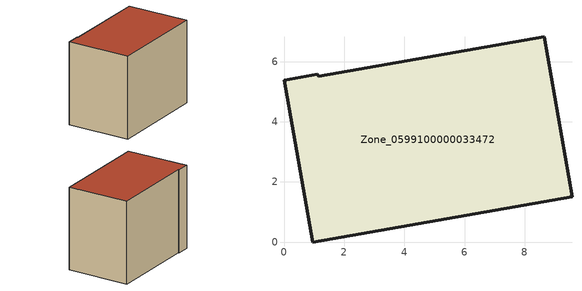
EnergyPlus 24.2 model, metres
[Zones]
Zone_0599100000033472
 floor ground (C_G): 0.95,0 0,5.38 1.1,5.58 1.15,5.51 8.64,6.82 9.57,1.5 z0
 wall outside (C_F): 0,5.38 0.95,0 9.57,1.5 8.64,6.82 1.15,5.51 1.1,5.58 0,5.38 z0:7.11
 roof outside (C_R): 8.64,6.82 1.15,5.51 1.1,5.58 0,5.38 0.95,0 9.57,1.5 z7.11
[BUILDING]
Pand.0599100000033472: North Axis=0; Terrain=City; Loads Convergence Tolerance Value=0.04; Temperature Convergence Tolerance Value=0.4; Solar Distribution=FullExterior; Maximum Number of Warmup Days=25; Minimum Number of Warmup Days=1
[Site:Location]
Rotterdam.The.Hague.AP_ZH_NLD Design_Conditions: Latitude=51.96; Longitude=4.45; Time Zone=1; Elevation=-4.5
[SITE:GROUNDTEMPERATURE:BUILDINGSURFACE]
18, 18, 18, 18, 18, 18, 18, 18, 18, 18, 18, 18
[MATERIAL] Thermal Absorptance=0.9; Solar Absorptance=0.7; Visible Absorptance=0.7
Name | Roughness | Thickness | Conductivity | Density | Specific Heat
G.TI.1946 | MediumSmooth | 0.15 | 1 | 540 | 1210
F.TI.1946 | Rough | 0.3 | 0.857143 | 1920 | 840
R.TI.1946 | MediumRough | 0.2 | 0.1 | 1500 | 1000
[CONSTRUCTION]
C_G: G.TI.1946
C_F: F.TI.1946
C_R: R.TI.1946
[ZONE]
Zone_0599100000033472: Type=1; Multiplier=1; Ceiling Height=Autocalculate; Volume=Autocalculate; Floor Area=autocalculate; Part of Total Floor Area=Yes
[ZONEINFILTRATION:DESIGNFLOWRATE]
Infil_Zone_0599100000033472: Zone or ZoneList or Space or SpaceList=Zone_0599100000033472; Schedule=AlwaysOn; Design Flow Rate Calculation Method=Flow/Area; Flow Rate per Floor Area=0.003; Constant Term Coefficient=1; Temperature Term Coefficient=0; Velocity Term Coefficient=0; Velocity Squared Term Coefficient=0
[HVACTEMPLATE:ZONE:IDEALLOADSAIRSYSTEM]
Zone_0599100000033472: Maximum Heating Supply Air Temperature=50; Minimum Cooling Supply Air Temperature=13; Maximum Heating Supply Air Humidity Ratio=0.0156; Minimum Cooling Supply Air Humidity Ratio=0.0077; Heating Limit=NoLimit; Cooling Limit=NoLimit; Dehumidification Control Type=ConstantSensibleHeatRatio; Cooling Sensible Heat Ratio=0.7; Dehumidification Setpoint=60; Humidification Control Type=None; Humidification Setpoint=30; Outdoor Air Method=None; Outdoor Air Flow Rate per Person=0.00944; Outdoor Air Flow Rate per Zone Floor Area=0; Outdoor Air Flow Rate per Zone=0; Demand Controlled Ventilation Type=None; Outdoor Air Economizer Type=NoEconomizer; Heat Recovery Type=None; Sensible Heat Recovery Effectiveness=0.7; Latent Heat Recovery Effectiveness=0.65
[ZONECONTROL:THERMOSTAT]
ThermostatControl_Zone_0599100000033472: Zone or ZoneList=Zone_0599100000033472; Control Type Schedule=DualSetpointControlType; Control 1=Thermostat_Zone_0599100000033472; Temperature Difference Between Cutout And Setpoint=0
[THERMOSTATSETPOINT:DUALSETPOINT]
Thermostat_Zone_0599100000033472: Heating Setpoint Temperature Schedule=HeatingSetpoint_Zone_0599100000033472; Cooling Setpoint Temperature Schedule=CoolingSetpoint_Zone_0599100000033472
[SCHEDULE:COMPACT]
HeatingSetpoint_Zone_0599100000033472: Through: 12/31, For: AllDays, Until: 24:00, 21
CoolingSetpoint_Zone_0599100000033472: Through: 12/31, For: AllDays, Until: 24:00, 24
DualSetpointControlType: Through: 12/31, For: AllDays, Until: 24:00, 4
AlwaysOn: Through: 12/31, For: AllDays, Until: 24:00, 1
